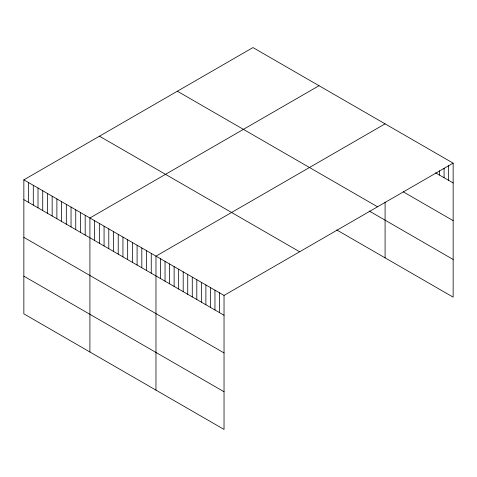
<?xml version="1.0" encoding="UTF-8"?>
<svg xmlns="http://www.w3.org/2000/svg" width="477" height="477" viewBox="0 0 477 477"><rect width="100%" height="100%" fill="white"/><g stroke="black" fill="none" stroke-linecap="round" stroke-linejoin="round"><path stroke-width="0.72" d="M453.15 163.146L224.035 295.424L224.035 429.431L23.85 313.854L23.85 179.847L252.965 47.569L453.15 163.146L453.15 297.153L336.72 229.932M319.024 85.711L89.909 217.989L89.909 351.996M385.088 123.853L155.973 256.131L155.973 390.132M435.567 172.811L453.15 182.959M403.238 191.826L453.15 220.642M177.355 91.22L377.54 206.797M369.162 210.977L453.15 259.47M99.46 136.195L299.645 251.773M23.85 179.847L224.035 295.424M23.85 199.666L224.035 315.237M23.85 237.343L224.035 352.92M23.85 276.171L224.035 391.748M448.613 165.662L448.613 180.342M444.075 168.184L444.075 177.724M439.538 170.7L439.538 175.101M385.088 202.147L385.088 257.854M219.498 292.806L219.498 312.62M214.96 290.183L214.96 310.002M210.423 287.565L210.423 307.379M205.885 284.948L205.885 304.761M201.348 282.324L201.348 302.144M196.81 279.707L196.81 299.52M192.273 277.089L192.273 296.903M187.735 274.466L187.735 294.279M183.198 271.848L183.198 291.662M178.66 269.225L178.66 289.044M174.123 266.607L174.123 286.421M169.585 263.99L169.585 283.803M165.048 261.366L165.048 281.186M160.51 258.749L160.51 278.562M151.251 253.406L151.251 273.22M146.534 250.681L146.534 270.495M141.818 247.957L141.818 267.77M137.096 245.232L137.096 265.045M132.379 242.507L132.379 262.32M127.663 239.782L127.663 259.595M122.941 237.057L122.941 256.876M118.224 234.332L118.224 254.152M113.502 231.607L113.502 251.427M108.786 228.888L108.786 248.702M104.069 226.164L104.069 245.977M99.347 223.439L99.347 243.252M94.631 220.714L94.631 240.527M85.192 215.264L85.192 235.078M80.476 212.539L80.476 232.353M75.754 209.814L75.754 229.628M71.037 207.09L71.037 226.909M66.315 204.365L66.315 224.184M61.599 201.646L61.599 221.459M56.882 198.921L56.882 218.734M52.16 196.196L52.16 216.009M47.444 193.471L47.444 213.285M42.727 190.746L42.727 210.56M38.005 188.021L38.005 207.835M33.289 185.297L33.289 205.11M28.566 182.572L28.566 202.385"/></g></svg>
